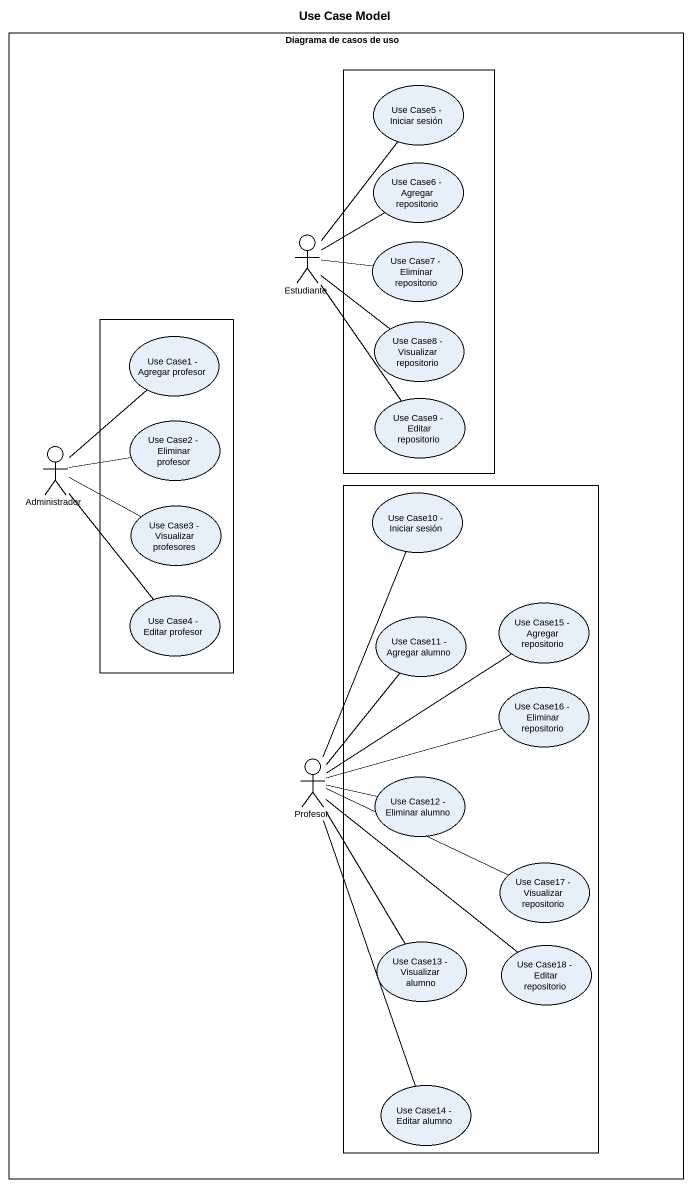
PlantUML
@startuml
title Use Case Model
rectangle "Diagrama de casos de uso" as Diagrama_de_casos_de_uso {
  rectangle " " as rectangle1 {
    usecase "Use Case5 - Iniciar sesión" as Use_Case5_Iniciar_sesión
    usecase "Use Case6 - Agregar repositorio" as Use_Case6_Agregar
    usecase "Use Case7 - Eliminar repositorio" as Use_Case7_Eliminar
    usecase "Use Case8 - Visualizar repositorio" as Use_Case8_Visualizar
    usecase "Use Case9 - Editar repositorio" as Use_Case9_Editar_repositorio
  }
  actor Estudiante
  rectangle " " as rectangle2 {
    usecase "Use Case1 - Agregar profesor" as Use_Case1_Agregar_profesor
    usecase "Use Case2 - Eliminar profesor" as Use_Case2_Eliminar_profesor
    usecase "Use Case3 - Visualizar profesores" as Use_Case3_Visualizar
    usecase "Use Case4 - Editar profesor" as Use_Case4_Editar_profesor
  }
  actor Administrador
  rectangle " " as rectangle3 {
    usecase "Use Case10 - Iniciar sesión" as Use_Case10_Iniciar_sesión
    usecase "Use Case11 - Agregar alumno" as Use_Case11_Agregar_alumno
    usecase "Use Case15 - Agregar repositorio" as Use_Case15_Agregar
    usecase "Use Case16 - Eliminar repositorio" as Use_Case16_Eliminar
    usecase "Use Case12 - Eliminar alumno" as Use_Case12_Eliminar_alumno
    usecase "Use Case17 - Visualizar repositorio" as Use_Case17_Visualizar
    usecase "Use Case13 - Visualizar alumno" as Use_Case13_Visualizar_alumno
    usecase "Use Case18 - Editar repositorio" as Use_Case18_Editar
    usecase "Use Case14 - Editar alumno" as Use_Case14_Editar_alumno
  }
  actor Profesor
}
Use_Case5_Iniciar_sesión -- Estudiante
Use_Case6_Agregar -- Estudiante
Use_Case7_Eliminar -left- Estudiante
Use_Case1_Agregar_profesor -- Administrador
Use_Case8_Visualizar -up- Estudiante
Use_Case2_Eliminar_profesor -left- Administrador
Use_Case9_Editar_repositorio -up- Estudiante
Use_Case3_Visualizar -left- Administrador
Use_Case10_Iniciar_sesión -- Profesor
Use_Case4_Editar_profesor -up- Administrador
Use_Case11_Agregar_alumno -- Profesor
Use_Case15_Agregar -- Profesor
Use_Case16_Eliminar -left- Profesor
Use_Case12_Eliminar_alumno -left- Profesor
Use_Case17_Visualizar -left- Profesor
Use_Case13_Visualizar_alumno -up- Profesor
Use_Case18_Editar -up- Profesor
Use_Case14_Editar_alumno -up- Profesor
@enduml
